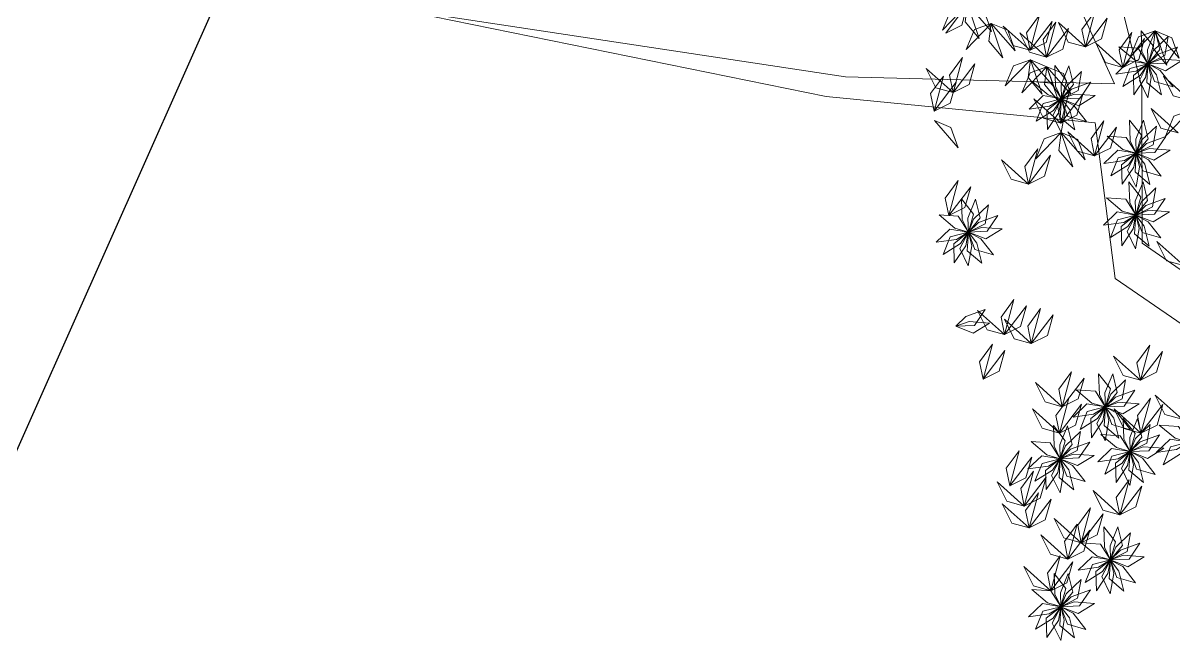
# Model space of a CAD drawing. Header units: inches. Extents: x 4350 to 28384, y -6772 to 993.
# Drawn here: x 5010.6 to 5200.9, y 614.1 to 717 of the extents above; entities that cross this region are included whole.
import ezdxf

# ---------------------------------------------------------------- set-up
doc = ezdxf.new("R2010")
doc.units = ezdxf.units.IN
doc.header["$MEASUREMENT"] = 0
doc.layers.add('nascosti', color=1, linetype='Continuous')

msp = doc.modelspace()

# ---------------------------------------------------------------- linework, layer by layer
at = {"layer": 'nascosti'}
msp.add_lwpolyline([(4350.43, -834), (6177.52, -1647.48), (6990.99, 179.62), (5163.9, 993.09)], close=True, dxfattribs=at)
at = {"layer": 'nascosti', "linetype": 'Continuous', "lineweight": 0}
for points in [[(5305.18, 745.43), (5294.45, 684.78), (5276.54, 645.38), (5236.54, 652.32), (5195.81, 680.54), (5195.71, 706.33), (5189.82, 730.16)], [(5182.74, 725.62), (5191.2, 706.95), (5146.7, 708.07), (5071.87, 719.39), (5143.49, 704.84), (5188, 700.49), (5191.32, 674.72), (5233.34, 645.86)]]:
    msp.add_lwpolyline(points, dxfattribs=at)
at = {"layer": 'nascosti', "lineweight": 0}
for points in [[(5166.9, 720.1), (5164.11, 719.11), (5162.73, 715.79), (5166.9, 720.1)], [(5163.27, 715.33), (5165.93, 716.65), (5166.9, 720.1), (5163.27, 715.33)], [(5166.9, 720.1), (5166.51, 717.16), (5168.83, 714.42), (5166.9, 720.1)], [(5166.9, 720.1), (5169.64, 718.96), (5170.84, 715.58), (5166.9, 720.1)], [(5177.24, 712.47), (5176.66, 715.38), (5178.78, 718.27), (5177.24, 712.47)], [(5186.39, 713.03), (5185.81, 715.94), (5187.93, 718.83), (5186.39, 713.03)], [(5186.39, 713.03), (5189.05, 714.35), (5190.02, 717.81), (5186.39, 713.03)], [(5170.82, 716.92), (5168.03, 715.93), (5166.65, 712.62), (5170.82, 716.92)], [(5170.82, 716.92), (5170.43, 713.98), (5172.75, 711.24), (5170.82, 716.92)], [(5170.82, 716.92), (5173.56, 715.78), (5174.76, 712.4), (5170.82, 716.92)], [(5177.24, 712.47), (5174.39, 713.28), (5172.79, 716.49), (5177.24, 712.47)], [(5177.24, 712.47), (5179.89, 713.79), (5180.87, 717.24), (5177.24, 712.47)], [(5179.98, 711.33), (5179.39, 714.24), (5181.52, 717.13), (5179.98, 711.33)], [(5179.98, 711.33), (5182.63, 712.65), (5183.61, 716.1), (5179.98, 711.33)], [(5186.39, 713.03), (5183.54, 713.84), (5181.94, 717.05), (5186.39, 713.03)], [(5197.96, 715.7), (5195.17, 714.71), (5193.79, 711.4), (5197.96, 715.7)], [(5195.63, 715.72), (5195.75, 712.32), (5196.76, 710.24), (5197.59, 713.21), (5195.63, 715.72)], [(5197.96, 715.7), (5196.69, 712.54), (5196.76, 710.24), (5198.73, 712.61), (5197.96, 715.7)], [(5197.96, 715.7), (5197.58, 712.76), (5199.89, 710.02), (5197.96, 715.7)], [(5197.96, 715.7), (5200.7, 714.56), (5201.91, 711.18), (5197.96, 715.7)], [(5179.98, 711.33), (5177.12, 712.14), (5175.52, 715.35), (5179.98, 711.33)], [(5192.56, 709.64), (5191.97, 712.55), (5194.1, 715.44), (5192.56, 709.64)], [(5192.56, 709.64), (5195.21, 710.96), (5196.19, 714.42), (5192.56, 709.64)], [(5200.09, 714.74), (5197.63, 712.37), (5196.76, 710.23), (5199.53, 711.61), (5200.09, 714.74)], [(5192.56, 709.64), (5189.7, 710.45), (5188.11, 713.66), (5192.56, 709.64)], [(5191.92, 713.07), (5194.53, 710.88), (5196.75, 710.24), (5195.1, 712.84), (5191.92, 713.07)], [(5201.63, 712.99), (5198.43, 711.83), (5196.76, 710.23), (5199.85, 710.36), (5201.63, 712.99)], [(5164.49, 705.47), (5163.91, 708.37), (5166.03, 711.26), (5164.49, 705.47)], [(5164.49, 705.47), (5167.14, 706.79), (5168.12, 710.24), (5164.49, 705.47)], [(5177.29, 710.9), (5174.5, 709.91), (5173.12, 706.6), (5177.29, 710.9)], [(5177.29, 710.9), (5176.9, 707.96), (5179.22, 705.22), (5177.29, 710.9)], [(5177.29, 710.9), (5180.03, 709.76), (5181.23, 706.38), (5177.29, 710.9)], [(5181.31, 709.94), (5181.43, 706.54), (5182.43, 704.46), (5183.26, 707.43), (5181.31, 709.94)], [(5183.64, 709.93), (5182.36, 706.76), (5182.44, 704.46), (5184.4, 706.84), (5183.64, 709.93)], [(5191.41, 708.54), (5194.79, 709.02), (5196.75, 710.23), (5193.7, 710.75), (5191.41, 708.54)], [(5192.56, 706.51), (5195.45, 708.32), (5196.75, 710.23), (5193.76, 709.46), (5192.56, 706.51)], [(5194.43, 705.13), (5196.34, 707.95), (5196.75, 710.22), (5194.33, 708.31), (5194.43, 705.13)], [(5196.71, 704.63), (5197.3, 707.98), (5196.75, 710.22), (5195.32, 707.49), (5196.71, 704.63)], [(5198.99, 705.09), (5198.17, 708.4), (5196.75, 710.22), (5196.56, 707.14), (5198.99, 705.09)], [(5202.33, 710.77), (5198.93, 711.01), (5196.76, 710.23), (5199.63, 709.09), (5202.33, 710.77)], [(5200.89, 706.45), (5198.79, 709.13), (5196.76, 710.22), (5197.83, 707.33), (5200.89, 706.45)], [(5164.49, 705.47), (5161.64, 706.27), (5160.04, 709.49), (5164.49, 705.47)], [(5161.35, 702.42), (5160.76, 705.32), (5162.89, 708.21), (5161.35, 702.42)], [(5180.03, 709.76), (5177.24, 708.77), (5175.85, 705.45), (5180.03, 709.76)], [(5180.03, 709.76), (5179.64, 706.82), (5181.95, 704.08), (5180.03, 709.76)], [(5180.03, 709.76), (5182.76, 708.62), (5183.97, 705.24), (5180.03, 709.76)], [(5185.76, 708.96), (5183.31, 706.59), (5182.44, 704.46), (5185.2, 705.83), (5185.76, 708.96)], [(5203.75, 704.15), (5200.9, 704.95), (5199.3, 708.17), (5203.75, 704.15)], [(5161.35, 702.42), (5164, 703.74), (5164.98, 707.19), (5161.35, 702.42)], [(5177.6, 707.29), (5180.21, 705.1), (5182.43, 704.46), (5180.77, 707.06), (5177.6, 707.29)], [(5182.33, 700.41), (5181.75, 703.32), (5183.88, 706.21), (5182.33, 700.41)], [(5187.31, 707.22), (5184.1, 706.05), (5182.44, 704.45), (5185.52, 704.58), (5187.31, 707.22)], [(5177.09, 702.76), (5180.46, 703.24), (5182.42, 704.45), (5179.38, 704.97), (5177.09, 702.76)], [(5182.33, 700.41), (5179.48, 701.22), (5177.88, 704.43), (5182.33, 700.41)], [(5178.24, 700.74), (5181.13, 702.54), (5182.42, 704.45), (5179.43, 703.68), (5178.24, 700.74)], [(5180.11, 699.35), (5182.02, 702.18), (5182.42, 704.45), (5180.01, 702.53), (5180.11, 699.35)], [(5182.39, 698.85), (5182.98, 702.2), (5182.43, 704.44), (5181, 701.71), (5182.39, 698.85)], [(5184.67, 699.31), (5183.84, 702.62), (5182.43, 704.44), (5182.24, 701.37), (5184.67, 699.31)], [(5182.33, 700.41), (5184.99, 701.74), (5185.96, 705.19), (5182.33, 700.41)], [(5186.57, 700.67), (5184.47, 703.35), (5182.43, 704.44), (5183.51, 701.55), (5186.57, 700.67)], [(5188.01, 704.99), (5184.61, 705.23), (5182.44, 704.45), (5185.31, 703.31), (5188.01, 704.99)], [(5201.76, 698.8), (5198.9, 699.6), (5197.3, 702.82), (5201.76, 698.8)], [(5203.81, 702.58), (5201.01, 701.59), (5199.63, 698.27), (5203.81, 702.58)], [(5161.4, 700.85), (5164.14, 699.71), (5165.34, 696.33), (5161.4, 700.85)], [(5187.91, 694.99), (5187.33, 697.89), (5189.45, 700.78), (5187.91, 694.99)], [(5193.7, 700.93), (5193.82, 697.52), (5194.82, 695.45), (5195.65, 698.42), (5193.7, 700.93)], [(5196.03, 700.91), (5194.75, 697.75), (5194.82, 695.44), (5196.79, 697.82), (5196.03, 700.91)], [(5182.39, 698.85), (5179.59, 697.85), (5178.21, 694.54), (5182.39, 698.85)], [(5182.39, 698.85), (5182, 695.91), (5184.31, 693.17), (5182.39, 698.85)], [(5182.39, 698.85), (5185.12, 697.71), (5186.33, 694.33), (5182.39, 698.85)], [(5187.91, 694.99), (5185.06, 695.79), (5183.46, 699), (5187.91, 694.99)], [(5187.91, 694.99), (5190.57, 696.31), (5191.54, 699.76), (5187.91, 694.99)], [(5198.15, 699.95), (5195.7, 697.58), (5194.83, 695.44), (5197.59, 696.81), (5198.15, 699.95)], [(5189.99, 698.28), (5192.6, 696.09), (5194.81, 695.45), (5193.16, 698.05), (5189.99, 698.28)], [(5199.69, 698.2), (5196.49, 697.03), (5194.83, 695.44), (5197.91, 695.57), (5199.69, 698.2)], [(5176.98, 690.35), (5176.39, 693.26), (5178.52, 696.15), (5176.98, 690.35)], [(5176.98, 690.35), (5179.63, 691.67), (5180.61, 695.13), (5176.98, 690.35)], [(5189.47, 693.75), (5192.85, 694.22), (5194.81, 695.44), (5191.77, 695.95), (5189.47, 693.75)], [(5190.62, 691.72), (5193.51, 693.53), (5194.81, 695.44), (5191.82, 694.67), (5190.62, 691.72)], [(5192.5, 690.34), (5194.4, 693.16), (5194.81, 695.43), (5192.39, 693.52), (5192.5, 690.34)], [(5194.77, 689.83), (5195.36, 693.19), (5194.81, 695.43), (5193.38, 692.7), (5194.77, 689.83)], [(5197.06, 690.3), (5196.23, 693.61), (5194.82, 695.43), (5194.62, 692.35), (5197.06, 690.3)], [(5198.95, 691.65), (5196.85, 694.34), (5194.82, 695.43), (5195.9, 692.54), (5198.95, 691.65)], [(5200.4, 695.98), (5197, 696.22), (5194.83, 695.43), (5197.69, 694.3), (5200.4, 695.98)], [(5176.98, 690.35), (5174.13, 691.16), (5172.53, 694.37), (5176.98, 690.35)], [(5163.78, 685.12), (5163.19, 688.03), (5165.32, 690.92), (5163.78, 685.12)], [(5163.78, 685.12), (5166.43, 686.44), (5167.41, 689.9), (5163.78, 685.12)], [(5193.6, 690.71), (5193.72, 687.3), (5194.72, 685.23), (5195.55, 688.2), (5193.6, 690.71)], [(5195.93, 690.69), (5194.65, 687.53), (5194.73, 685.23), (5196.69, 687.6), (5195.93, 690.69)], [(5198.05, 689.73), (5195.6, 687.36), (5194.73, 685.22), (5197.49, 686.59), (5198.05, 689.73)], [(5165.9, 687.89), (5166.02, 684.48), (5167.02, 682.41), (5167.85, 685.38), (5165.9, 687.89)], [(5168.23, 687.87), (5166.95, 684.71), (5167.03, 682.4), (5168.99, 684.78), (5168.23, 687.87)], [(5189.89, 688.06), (5192.5, 685.87), (5194.72, 685.23), (5193.06, 687.83), (5189.89, 688.06)], [(5199.6, 687.98), (5196.39, 686.82), (5194.73, 685.22), (5197.81, 685.35), (5199.6, 687.98)], [(5162.19, 685.24), (5164.8, 683.05), (5167.02, 682.4), (5165.36, 685.01), (5162.19, 685.24)], [(5170.35, 686.9), (5167.9, 684.54), (5167.03, 682.4), (5169.79, 683.77), (5170.35, 686.9)], [(5171.9, 685.16), (5168.7, 683.99), (5167.03, 682.4), (5170.11, 682.53), (5171.9, 685.16)], [(5189.38, 683.53), (5192.75, 684), (5194.71, 685.22), (5191.67, 685.73), (5189.38, 683.53)], [(5190.52, 681.5), (5193.41, 683.31), (5194.71, 685.22), (5191.72, 684.45), (5190.52, 681.5)], [(5192.4, 680.12), (5194.3, 682.94), (5194.71, 685.21), (5192.3, 683.3), (5192.4, 680.12)], [(5194.67, 679.61), (5195.27, 682.97), (5194.72, 685.21), (5193.29, 682.48), (5194.67, 679.61)], [(5196.96, 680.08), (5196.13, 683.39), (5194.72, 685.21), (5194.53, 682.13), (5196.96, 680.08)], [(5198.85, 681.43), (5196.76, 684.12), (5194.72, 685.21), (5195.8, 682.32), (5198.85, 681.43)], [(5200.3, 685.76), (5196.9, 686), (5194.73, 685.22), (5197.6, 684.08), (5200.3, 685.76)], [(5161.68, 680.71), (5165.05, 681.18), (5167.01, 682.4), (5163.97, 682.91), (5161.68, 680.71)], [(5162.83, 678.68), (5165.72, 680.49), (5167.01, 682.39), (5164.03, 681.63), (5162.83, 678.68)], [(5164.7, 677.29), (5166.61, 680.12), (5167.01, 682.39), (5164.6, 680.48), (5164.7, 677.29)], [(5166.98, 676.79), (5167.57, 680.15), (5167.02, 682.39), (5165.59, 679.66), (5166.98, 676.79)], [(5169.26, 677.26), (5168.43, 680.56), (5167.02, 682.39), (5166.83, 679.31), (5169.26, 677.26)], [(5171.16, 678.61), (5169.06, 681.3), (5167.02, 682.39), (5168.1, 679.5), (5171.16, 678.61)], [(5172.6, 682.94), (5169.2, 683.17), (5167.03, 682.39), (5169.9, 681.26), (5172.6, 682.94)], [(5202.69, 676.85), (5199.84, 677.66), (5198.24, 680.87), (5202.69, 676.85)], [(5173.01, 665.44), (5172.43, 668.34), (5174.56, 671.23), (5173.01, 665.44)], [(5173.01, 665.44), (5175.67, 666.76), (5176.65, 670.21), (5173.01, 665.44)], [(5169.83, 669.58), (5166.62, 668.41), (5164.96, 666.81), (5168.04, 666.94), (5169.83, 669.58)], [(5173.01, 665.44), (5170.16, 666.24), (5168.56, 669.45), (5173.01, 665.44)], [(5177.44, 663.96), (5176.86, 666.86), (5178.98, 669.75), (5177.44, 663.96)], [(5177.44, 663.96), (5180.1, 665.28), (5181.07, 668.73), (5177.44, 663.96)], [(5170.53, 667.35), (5167.13, 667.59), (5164.96, 666.81), (5167.82, 665.67), (5170.53, 667.35)], [(5177.44, 663.96), (5174.59, 664.76), (5172.99, 667.97), (5177.44, 663.96)], [(5169.45, 658.05), (5168.86, 660.96), (5170.99, 663.85), (5169.45, 658.05)], [(5169.45, 658.05), (5172.1, 659.37), (5173.08, 662.83), (5169.45, 658.05)], [(5195.5, 657.88), (5194.91, 660.78), (5197.04, 663.67), (5195.5, 657.88)], [(5195.5, 657.88), (5198.15, 659.2), (5199.13, 662.65), (5195.5, 657.88)], [(5195.5, 657.88), (5192.64, 658.68), (5191.04, 661.89), (5195.5, 657.88)], [(5182.57, 653.48), (5181.99, 656.39), (5184.11, 659.28), (5182.57, 653.48)], [(5188.58, 658.96), (5188.7, 655.55), (5189.7, 653.48), (5190.53, 656.45), (5188.58, 658.96)], [(5190.91, 658.94), (5189.63, 655.78), (5189.7, 653.48), (5191.67, 655.85), (5190.91, 658.94)], [(5182.57, 653.48), (5179.72, 654.29), (5178.12, 657.5), (5182.57, 653.48)], [(5182.57, 653.48), (5185.22, 654.8), (5186.2, 658.26), (5182.57, 653.48)], [(5193.03, 657.98), (5190.58, 655.61), (5189.71, 653.47), (5192.47, 654.84), (5193.03, 657.98)], [(5182.09, 649.13), (5181.51, 652.04), (5183.63, 654.93), (5182.09, 649.13)], [(5184.87, 656.31), (5187.48, 654.12), (5189.69, 653.48), (5188.04, 656.08), (5184.87, 656.31)], [(5194.58, 656.23), (5191.37, 655.07), (5189.71, 653.47), (5192.79, 653.6), (5194.58, 656.23)], [(5195.59, 649.13), (5195.01, 652.03), (5197.14, 654.92), (5195.59, 649.13)], [(5202.39, 651.43), (5199.54, 652.23), (5197.94, 655.44), (5202.39, 651.43)], [(5182.09, 649.13), (5179.24, 649.94), (5177.64, 653.15), (5182.09, 649.13)], [(5182.09, 649.13), (5184.75, 650.45), (5185.72, 653.91), (5182.09, 649.13)], [(5184.35, 651.78), (5187.73, 652.25), (5189.69, 653.47), (5186.65, 653.98), (5184.35, 651.78)], [(5185.5, 649.75), (5188.39, 651.56), (5189.69, 653.47), (5186.7, 652.7), (5185.5, 649.75)], [(5187.38, 648.37), (5189.28, 651.19), (5189.69, 653.46), (5187.27, 651.55), (5187.38, 648.37)], [(5189.65, 647.86), (5190.25, 651.22), (5189.7, 653.46), (5188.27, 650.73), (5189.65, 647.86)], [(5191.94, 648.33), (5191.11, 651.64), (5189.7, 653.46), (5189.5, 650.38), (5191.94, 648.33)], [(5193.83, 649.68), (5191.74, 652.37), (5189.7, 653.46), (5190.78, 650.57), (5193.83, 649.68)], [(5195.28, 654.01), (5191.88, 654.25), (5189.71, 653.46), (5192.58, 652.33), (5195.28, 654.01)], [(5195.59, 649.13), (5192.74, 649.93), (5191.14, 653.14), (5195.59, 649.13)], [(5195.59, 649.13), (5198.25, 650.45), (5199.22, 653.9), (5195.59, 649.13)], [(5192.66, 651.58), (5192.78, 648.17), (5193.79, 646.1), (5194.61, 649.07), (5192.66, 651.58)], [(5194.99, 651.56), (5193.72, 648.4), (5193.79, 646.09), (5195.75, 648.47), (5194.99, 651.56)], [(5181.12, 650.39), (5181.23, 646.98), (5182.24, 644.9), (5183.07, 647.88), (5181.12, 650.39)], [(5183.45, 650.37), (5182.17, 647.21), (5182.24, 644.9), (5184.21, 647.28), (5183.45, 650.37)], [(5185.57, 649.4), (5183.12, 647.04), (5182.24, 644.9), (5185.01, 646.27), (5185.57, 649.4)], [(5197.11, 650.59), (5194.66, 648.23), (5193.79, 646.09), (5196.55, 647.46), (5197.11, 650.59)], [(5198.62, 650.48), (5201.23, 648.29), (5203.45, 647.64), (5201.8, 650.25), (5198.62, 650.48)], [(5177.41, 647.74), (5180.02, 645.55), (5182.23, 644.9), (5180.58, 647.51), (5177.41, 647.74)], [(5187.11, 647.66), (5183.91, 646.49), (5182.25, 644.9), (5185.33, 645.03), (5187.11, 647.66)], [(5188.95, 648.93), (5191.56, 646.74), (5193.78, 646.09), (5192.13, 648.7), (5188.95, 648.93)], [(5198.66, 648.85), (5195.46, 647.68), (5193.79, 646.09), (5196.87, 646.22), (5198.66, 648.85)], [(5198.11, 645.95), (5201.49, 646.42), (5203.45, 647.64), (5200.4, 648.15), (5198.11, 645.95)], [(5199.26, 643.92), (5202.15, 645.73), (5203.45, 647.63), (5200.46, 646.87), (5199.26, 643.92)], [(5173.88, 640.41), (5173.29, 643.32), (5175.42, 646.21), (5173.88, 640.41)], [(5173.88, 640.41), (5176.53, 641.73), (5177.51, 645.19), (5173.88, 640.41)], [(5176.89, 643.21), (5180.27, 643.68), (5182.23, 644.9), (5179.19, 645.41), (5176.89, 643.21)], [(5187.82, 645.44), (5184.42, 645.67), (5182.24, 644.89), (5185.11, 643.76), (5187.82, 645.44)], [(5188.44, 644.4), (5191.81, 644.87), (5193.77, 646.09), (5190.73, 646.6), (5188.44, 644.4)], [(5189.59, 642.37), (5192.48, 644.18), (5193.77, 646.08), (5190.79, 645.32), (5189.59, 642.37)], [(5191.46, 640.99), (5193.37, 643.81), (5193.78, 646.08), (5191.36, 644.17), (5191.46, 640.99)], [(5193.74, 640.48), (5194.33, 643.84), (5193.78, 646.08), (5192.35, 643.35), (5193.74, 640.48)], [(5196.02, 640.95), (5195.2, 644.26), (5193.78, 646.08), (5193.59, 643), (5196.02, 640.95)], [(5199.36, 646.63), (5195.96, 646.86), (5193.79, 646.08), (5196.66, 644.95), (5199.36, 646.63)], [(5197.92, 642.3), (5195.82, 644.99), (5193.79, 646.08), (5194.86, 643.19), (5197.92, 642.3)], [(5178.04, 641.18), (5180.93, 642.99), (5182.23, 644.89), (5179.24, 644.13), (5178.04, 641.18)], [(5179.92, 639.79), (5181.82, 642.62), (5182.23, 644.89), (5179.81, 642.97), (5179.92, 639.79)], [(5182.19, 639.29), (5182.78, 642.65), (5182.23, 644.89), (5180.8, 642.15), (5182.19, 639.29)], [(5184.47, 639.76), (5183.65, 643.06), (5182.24, 644.89), (5182.04, 641.81), (5184.47, 639.76)], [(5186.37, 641.11), (5184.27, 643.8), (5182.24, 644.89), (5183.31, 642), (5186.37, 641.11)], [(5176.27, 637.08), (5175.68, 639.98), (5177.81, 642.87), (5176.27, 637.08)], [(5176.27, 637.08), (5178.92, 638.4), (5179.9, 641.85), (5176.27, 637.08)], [(5192.1, 635.61), (5191.51, 638.51), (5193.64, 641.4), (5192.1, 635.61)], [(5176.27, 637.08), (5173.41, 637.88), (5171.81, 641.1), (5176.27, 637.08)], [(5192.1, 635.61), (5189.25, 636.42), (5187.65, 639.63), (5192.1, 635.61)], [(5192.1, 635.61), (5194.75, 636.93), (5195.73, 640.38), (5192.1, 635.61)], [(5177.09, 633.45), (5176.5, 636.36), (5178.63, 639.25), (5177.09, 633.45)], [(5177.09, 633.45), (5179.74, 634.77), (5180.72, 638.23), (5177.09, 633.45)], [(5177.09, 633.45), (5174.23, 634.26), (5172.63, 637.47), (5177.09, 633.45)], [(5185.71, 631), (5185.12, 633.91), (5187.25, 636.8), (5185.71, 631)], [(5185.71, 631), (5188.36, 632.33), (5189.34, 635.78), (5185.71, 631)], [(5185.71, 631), (5182.85, 631.81), (5181.25, 635.02), (5185.71, 631)], [(5183.49, 628.3), (5182.91, 631.21), (5185.03, 634.1), (5183.49, 628.3)], [(5183.49, 628.3), (5180.64, 629.11), (5179.04, 632.32), (5183.49, 628.3)], [(5183.49, 628.3), (5186.14, 629.62), (5187.12, 633.08), (5183.49, 628.3)], [(5189.42, 633.65), (5189.54, 630.25), (5190.54, 628.17), (5191.37, 631.14), (5189.42, 633.65)], [(5191.75, 633.63), (5190.47, 630.47), (5190.54, 628.17), (5192.51, 630.55), (5191.75, 633.63)], [(5193.87, 632.67), (5191.42, 630.3), (5190.55, 628.17), (5193.31, 629.54), (5193.87, 632.67)], [(5185.71, 631), (5188.32, 628.81), (5190.53, 628.17), (5188.88, 630.77), (5185.71, 631)], [(5195.41, 630.92), (5192.21, 629.76), (5190.55, 628.16), (5193.63, 628.29), (5195.41, 630.92)], [(5180.68, 623.04), (5180.1, 625.95), (5182.23, 628.84), (5180.68, 623.04)], [(5185.19, 626.47), (5188.57, 626.95), (5190.53, 628.16), (5187.49, 628.68), (5185.19, 626.47)], [(5186.34, 624.45), (5189.23, 626.25), (5190.53, 628.16), (5187.54, 627.39), (5186.34, 624.45)], [(5188.22, 623.06), (5190.12, 625.89), (5190.53, 628.16), (5188.11, 626.24), (5188.22, 623.06)], [(5190.49, 622.56), (5191.08, 625.91), (5190.53, 628.15), (5189.1, 625.42), (5190.49, 622.56)], [(5192.78, 623.02), (5191.95, 626.33), (5190.54, 628.15), (5190.34, 625.07), (5192.78, 623.02)], [(5194.67, 624.38), (5192.57, 627.06), (5190.54, 628.15), (5191.62, 625.26), (5194.67, 624.38)], [(5196.12, 628.7), (5192.72, 628.94), (5190.55, 628.16), (5193.41, 627.02), (5196.12, 628.7)], [(5180.68, 623.04), (5177.83, 623.85), (5176.23, 627.06), (5180.68, 623.04)], [(5180.68, 623.04), (5183.34, 624.36), (5184.32, 627.82), (5180.68, 623.04)], [(5181.22, 625.92), (5181.34, 622.52), (5182.34, 620.44), (5183.17, 623.41), (5181.22, 625.92)], [(5183.55, 625.9), (5182.28, 622.74), (5182.35, 620.44), (5184.31, 622.81), (5183.55, 625.9)], [(5185.67, 624.94), (5183.22, 622.57), (5182.35, 620.43), (5185.11, 621.81), (5185.67, 624.94)], [(5177.51, 623.27), (5180.12, 621.08), (5182.34, 620.44), (5180.68, 623.04), (5177.51, 623.27)], [(5187.22, 623.19), (5184.02, 622.03), (5182.35, 620.43), (5185.43, 620.56), (5187.22, 623.19)], [(5177, 618.74), (5180.37, 619.22), (5182.33, 620.43), (5179.29, 620.95), (5177, 618.74)], [(5187.92, 620.97), (5184.52, 621.21), (5182.35, 620.43), (5185.22, 619.29), (5187.92, 620.97)], [(5178.15, 616.71), (5181.04, 618.52), (5182.33, 620.43), (5179.35, 619.66), (5178.15, 616.71)], [(5180.02, 615.33), (5181.93, 618.15), (5182.34, 620.42), (5179.92, 618.51), (5180.02, 615.33)], [(5182.3, 614.83), (5182.89, 618.18), (5182.34, 620.42), (5180.91, 617.69), (5182.3, 614.83)], [(5184.58, 615.29), (5183.76, 618.6), (5182.34, 620.42), (5182.15, 617.34), (5184.58, 615.29)], [(5186.48, 616.65), (5184.38, 619.33), (5182.35, 620.42), (5183.42, 617.53), (5186.48, 616.65)]]:
    msp.add_lwpolyline(points, dxfattribs=at)

doc.saveas('drawing.dxf')
